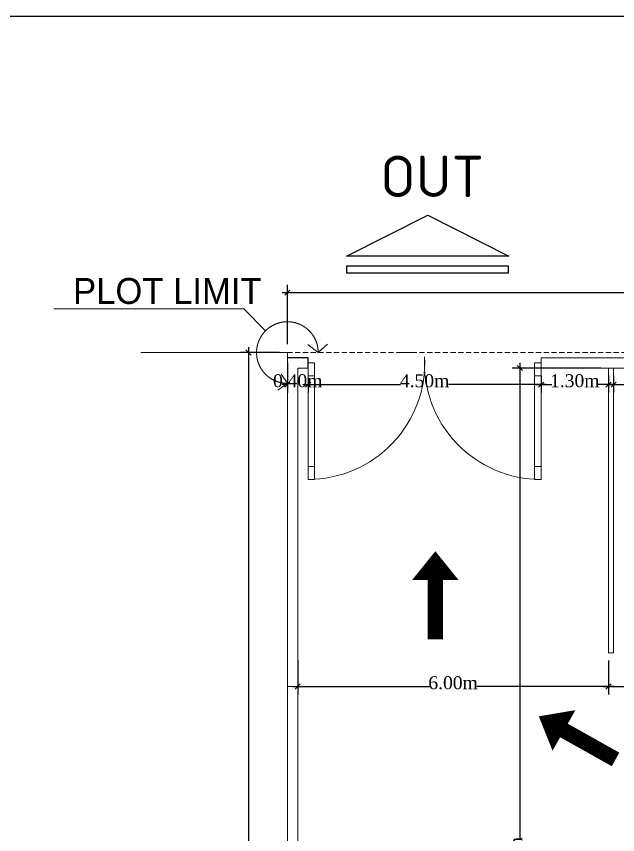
# Model space of a CAD drawing. Header units: millimetres. Extents: x -9083 to 924194, y -232449 to 321637.
# Drawn here: x 596354 to 607964, y 260947 to 276755 of the extents above; entities that cross this region are included whole.
import ezdxf

# ---------------------------------------------------------------- set-up
doc = ezdxf.new("R2010")
doc.units = ezdxf.units.MM
doc.header["$LTSCALE"] = 400
doc.header["$MEASUREMENT"] = 0
doc.header["$PDMODE"] = 3
doc.linetypes.add('( Hidden )', pattern=[0.375, 0.25, -0.125])
doc.linetypes.add('HIDDEN', pattern=[0.375, 0.25, -0.125])
doc.layers.get('0').update_dxf_attribs({"lineweight": 0, "true_color": 0xff1414})
doc.layers.get('Defpoints').update_dxf_attribs({"color": 8, "lineweight": 5})
for name, color, linetype in [('-Wall', 12, 'Continuous'), ('A-TEXT35', 6, 'Continuous'), ('REV. CLOUD', 2, 'Continuous')]:
    doc.layers.add(name, color=color, linetype=linetype)
for name, color, linetype, lineweight in [('A-DOOR', 2, 'Continuous', 9), ('AR-dim-in', 134, 'Continuous', 0), ('AR-Parapet', 2, 'Continuous', 18), ('AR-PlotLimit', 30, 'HIDDEN', 0), ('DIM-OUT', 3, 'Continuous', 5), ('HATCH', 15, 'Continuous', 0), ('P-visible0', 111, 'Continuous', 18)]:
    doc.layers.add(name, color=color, linetype=linetype, lineweight=lineweight)
doc.styles.add('ms-100', font='simplex.shx', dxfattribs={"width": 0.8})
doc.styles.add('ROMAN', font='times.ttf')
doc.styles.add('style2 f', font='isocpeur.ttf', dxfattribs={"height": 25})
doc.styles.add('XREF$0$STANDARD', font='verdana.ttf')
doc.dimstyles.new('ms-100', dxfattribs={"dimtxt": 0.4, "dimasz": 0.1, "dimexe": 0.1, "dimexo": 0.1, "dimgap": 0, "dimtad": 0, "dimdec": 0, "dimlfac": 100, "dimdsep": 46, "dimtxsty": 'ms-100', "dimblk": 'OPEN90', "dimcen": 0.15, "dimdle": 0.1, "dimse1": 1, "dimse2": 1, "dimclrd": 250, "dimclre": 250, "dimadec": 0, "dimazin": 0, "dimtfac": 1, "dimtdec": 0, "dimtix": 1, "dimtmove": 1, "dimatfit": 3, "dimldrblk": 'ARCHTICK', "dimfxl": 1, "dimtolj": 1, "dimtzin": 0, "dimlwd": -1, "dimlwe": -1, "dimarcsym": 0})
doc.dimstyles.new('SITE DIM', dxfattribs={"dimscale": 0, "dimtxt": 250, "dimasz": 100, "dimexe": 150, "dimexo": 150, "dimgap": 0, "dimtad": 0, "dimlfac": 0.001, "dimzin": 0, "dimdsep": 46, "dimtxsty": 'ROMAN', "dimblk": 'OBLIQUE', "dimcen": 150, "dimdle": 100, "dimclrd": 1, "dimclre": 1, "dimclrt": 3, "dimadec": 0, "dimazin": 0, "dimtfac": 100, "dimtix": 1, "dimtofl": 0, "dimtmove": 0, "dimatfit": 0, "dimldrblk": 'OBLIQUE', "dimfxl": 150, "dimtvp": 0.285714, "dimtolj": 1, "dimtzin": 0, "dimarcsym": 0})

# ---------------------------------------------------------------- blocks, each defined once
blk = doc.blocks.new('_Oblique')
at = {"color": 0, "linetype": 'ByBlock', "lineweight": -2}
blk.add_line((-0.5, -0.5), (0.5, 0.5), dxfattribs=at)
blk = doc.blocks.new('*D207')
at = {"layer": 'Defpoints', "color": 0, "transparency": 16777216}
for p in [(600835, 270261), (601587, 270261), (601587, 194061)]:
    blk.add_point(p, dxfattribs=at)
at = {"layer": 'DIM-OUT', "color": 1, "lineweight": -2, "transparency": 16777216}
for p, q in [((600835, 270361), (600835, 232712)), ((601437, 270261), (600685, 270261)), ((600835, 193961), (600835, 231609)), ((601437, 194061), (600685, 194061))]:
    blk.add_line(p, q, dxfattribs=at)
at = {"layer": 'DIM-OUT', "color": 1, "lineweight": -2, "transparency": 16777216, "xscale": 100, "yscale": 100, "zscale": 100}
for p, rotation in [((600835, 270261), 90), ((600835, 194061), 270)]:
    blk.add_blockref('_Oblique', p, dxfattribs=dict(at, rotation=rotation))
at = {"layer": 'DIM-OUT', "color": 3, "transparency": 16777216, "insert": (600762, 232161), "char_height": 250, "attachment_point": 5, "rotation": 90, "style": 'ROMAN'}
blk.add_mtext('\\A1;76.20m', dxfattribs=at)
blk = doc.blocks.new('*D208')
at = {"layer": 'Defpoints', "color": 0, "transparency": 16777216}
for p in [(662587, 271417), (601587, 270274), (662587, 270274)]:
    blk.add_point(p, dxfattribs=at)
at = {"layer": 'DIM-OUT', "color": 1, "lineweight": -2, "transparency": 16777216}
for p, q in [((601587, 270424), (601587, 271567)), ((662587, 270424), (662587, 271567)), ((601487, 271417), (631537, 271417)), ((662687, 271417), (632637, 271417))]:
    blk.add_line(p, q, dxfattribs=at)
at = {"layer": 'DIM-OUT', "color": 1, "lineweight": -2, "transparency": 16777216, "xscale": 100, "yscale": 100, "zscale": 100, "rotation": 180}
blk.add_blockref('_Oblique', (601587, 271417), dxfattribs=at)
at = {"layer": 'DIM-OUT', "color": 1, "lineweight": -2, "transparency": 16777216, "xscale": 100, "yscale": 100, "zscale": 100}
blk.add_blockref('_Oblique', (662587, 271417), dxfattribs=at)
at = {"layer": 'DIM-OUT', "color": 3, "transparency": 16777216, "insert": (632087, 271490), "char_height": 250, "attachment_point": 5, "style": 'ROMAN'}
blk.add_mtext('\\A1;61.00m', dxfattribs=at)
blk = doc.blocks.new('_Open90')
at = {"color": 0, "linetype": 'ByBlock', "lineweight": -2}
for p, q in [((0, 0), (-1, 0)), ((-0.5, 0.5), (0, 0)), ((0, 0), (-0.5, -0.5))]:
    blk.add_line(p, q, dxfattribs=at)
blk = doc.blocks.new('*D229')
at = {"layer": 'AR-dim-in', "color": 250, "transparency": 16777216}
for p, q in [((601587, 263807), (601686, 263807)), ((601787, 263807), (601688, 263807))]:
    blk.add_line(p, q, dxfattribs=at)
at = {"layer": 'Defpoints', "color": 0, "linetype": 'Continuous', "transparency": 16777216}
for p in [(601587, 263807), (601587, 263707), (601787, 263807)]:
    blk.add_point(p, dxfattribs=at)
at = {"layer": 'AR-dim-in', "color": 250, "linetype": 'Continuous', "transparency": 16777216, "xscale": 0.1, "yscale": 0.1, "zscale": 0.1, "rotation": 180}
blk.add_blockref('_Open90', (601587, 263807), dxfattribs=at)
at = {"layer": 'AR-dim-in', "color": 250, "linetype": 'Continuous', "transparency": 16777216, "xscale": 0.1, "yscale": 0.1, "zscale": 0.1}
blk.add_blockref('_Open90', (601787, 263807), dxfattribs=at)
at = {"layer": 'AR-dim-in', "color": 0, "linetype": 'Continuous', "transparency": 16777216, "insert": (601687, 263807), "char_height": 0.4, "attachment_point": 5, "style": 'ms-100'}
blk.add_mtext('\\A1;20000', dxfattribs=at)
blk = doc.blocks.new('_ArchTick')
at = {"color": 0, "linetype": 'ByBlock', "const_width": 0.15}
blk.add_lwpolyline([(-0.5, -0.5), (0.5, 0.5)], dxfattribs=at)
blk = doc.blocks.new('*D214')
at = {"layer": 'Defpoints', "color": 0, "transparency": 16777216}
for p in [(606076, 269961), (607787, 269961), (607787, 250698)]:
    blk.add_point(p, dxfattribs=at)
at = {"layer": 'DIM-OUT', "color": 1, "lineweight": -2, "transparency": 16777216}
for p, q in [((606076, 270061), (606076, 260866)), ((607637, 269961), (605926, 269961)), ((606076, 250598), (606076, 259793)), ((607637, 250698), (605926, 250698))]:
    blk.add_line(p, q, dxfattribs=at)
at = {"layer": 'DIM-OUT', "color": 1, "lineweight": -2, "transparency": 16777216, "xscale": 100, "yscale": 100, "zscale": 100}
for p, rotation in [((606076, 269961), 90), ((606076, 250698), 270)]:
    blk.add_blockref('_Oblique', p, dxfattribs=dict(at, rotation=rotation))
at = {"layer": 'DIM-OUT', "color": 3, "transparency": 16777216, "insert": (606003, 260329), "char_height": 250, "attachment_point": 5, "rotation": 90, "style": 'ROMAN'}
blk.add_mtext('\\A1;19.26m', dxfattribs=at)
blk = doc.blocks.new('*D262')
at = {"layer": 'Defpoints', "color": 0, "transparency": 16777216}
for p in [(606487, 269961), (607787, 269961), (606487, 269640)]:
    blk.add_point(p, dxfattribs=at)
at = {"layer": 'DIM-OUT', "color": 1, "lineweight": -2, "transparency": 16777216}
for p, q in [((606487, 269811), (606487, 269490)), ((607787, 269811), (607787, 269490)), ((606387, 269640), (606693, 269640)), ((607887, 269640), (607581, 269640))]:
    blk.add_line(p, q, dxfattribs=at)
at = {"layer": 'DIM-OUT', "color": 1, "lineweight": -2, "transparency": 16777216, "xscale": 100, "yscale": 100, "zscale": 100, "rotation": 180}
blk.add_blockref('_Oblique', (606487, 269640), dxfattribs=at)
at = {"layer": 'DIM-OUT', "color": 1, "lineweight": -2, "transparency": 16777216, "xscale": 100, "yscale": 100, "zscale": 100}
blk.add_blockref('_Oblique', (607787, 269640), dxfattribs=at)
at = {"layer": 'DIM-OUT', "color": 3, "transparency": 16777216, "insert": (607137, 269713), "char_height": 250, "attachment_point": 5, "style": 'ROMAN'}
blk.add_mtext('\\A1;1.30m', dxfattribs=at)
blk = doc.blocks.new('*D264')
at = {"layer": 'Defpoints', "color": 0, "linetype": 'ByBlock', "transparency": 16777216}
for p in [(607787, 264461), (657687, 264461), (607787, 263807)]:
    blk.add_point(p, dxfattribs=at)
at = {"layer": 'P-visible0', "color": 1, "linetype": 'ByBlock', "lineweight": -2, "transparency": 16777216}
for p, q in [((607787, 264311), (607787, 263657)), ((657687, 264311), (657687, 263657)), ((607687, 263807), (632182, 263807)), ((657787, 263807), (633292, 263807))]:
    blk.add_line(p, q, dxfattribs=at)
at = {"layer": 'P-visible0', "color": 1, "linetype": 'ByBlock', "lineweight": -2, "transparency": 16777216, "xscale": 100, "yscale": 100, "zscale": 100, "rotation": 180}
blk.add_blockref('_Oblique', (607787, 263807), dxfattribs=at)
at = {"layer": 'P-visible0', "color": 1, "linetype": 'ByBlock', "lineweight": -2, "transparency": 16777216, "xscale": 100, "yscale": 100, "zscale": 100}
blk.add_blockref('_Oblique', (657687, 263807), dxfattribs=at)
at = {"layer": 'P-visible0', "color": 3, "linetype": 'ByBlock', "transparency": 16777216, "insert": (632737, 263879), "char_height": 250, "attachment_point": 5, "style": 'ROMAN'}
blk.add_mtext('\\A1;49.90m', dxfattribs=at)
blk = doc.blocks.new('plot limits')
at = {"lineweight": 15}
for p, q in [((-20401.66, -13362.229), (-20401.24, -13361.809)), ((-20401.24, -13361.809), (-20397.575, -13361.809)), ((-20402.675, -13362.65), (-20402.859, -13362.489)), ((-20402.675, -13362.65), (-20402.474, -13362.493)), ((-20402.081, -13363.244), (-20401.962, -13363.068)), ((-20402.081, -13363.244), (-20401.894, -13363.379))]:
    blk.add_line(p, q, dxfattribs=at)
blk.add_arc((-20402.081, -13362.65), 0.595, 270, 180, dxfattribs=at)
blk = doc.blocks.new('Double-Glass 1 - 1830 x 2134mm-227683-G_F')
at = {"layer": 'A-DOOR', "lineweight": 18}
for p, q in [((-915.5, 917.1), (-915.5, 1019.1)), ((-915.5, 1019.1), (-864, 1019.1)), ((-864, 917.1), (-864, 1019.1)), ((864, 916.6), (864, 1018.6)), ((914.9, 1018.6), (864, 1018.6)), ((914.9, 916.6), (914.9, 1018.6)), ((-915.5, 917.1), (-864, 917.1)), ((864, 916.6), (914.9, 916.6)), ((-915.5, 204.4), (-864, 204.4)), ((-915.5, 102.8), (-915.5, 204.4)), ((-864, 102.8), (-864, 204.4)), ((914.9, 204.4), (864, 204.4)), ((864, 102.4), (864, 204.4)), ((914.9, 102.4), (914.9, 204.4)), ((-915.5, 102.8), (-864, 102.8)), ((914.9, 102.4), (864, 102.4))]:
    blk.add_line(p, q, dxfattribs=at)
at = {"layer": 'A-DOOR'}
for p, q in [((-915.5, 204.4), (-915.5, 917.1)), ((-864, 204.4), (-864, 917.1)), ((864, 204.4), (864, 916.6)), ((914.9, 204.4), (914.9, 916.6))]:
    blk.add_line(p, q, dxfattribs=at)
for centre, radius, start, end in [((-915, 102.7), 916.2, 357.01098, 90.03335), ((914.8, 102.4), 916.1, 89.99407, 182.96901)]:
    blk.add_arc(centre, radius, start, end, dxfattribs=at)
blk = doc.blocks.new('*D265')
at = {"layer": 'Defpoints', "color": 0, "transparency": 16777216}
for p in [(606487, 269961), (601987, 269811), (601987, 269640)]:
    blk.add_point(p, dxfattribs=at)
at = {"layer": 'DIM-OUT', "color": 1, "lineweight": -2, "transparency": 16777216}
for p, q in [((606487, 269811), (606487, 269490)), ((601887, 269640), (603774, 269640)), ((601987, 269661), (601987, 269490)), ((606587, 269640), (604700, 269640))]:
    blk.add_line(p, q, dxfattribs=at)
at = {"layer": 'DIM-OUT', "color": 1, "lineweight": -2, "transparency": 16777216, "xscale": 100, "yscale": 100, "zscale": 100, "rotation": 180}
blk.add_blockref('_Oblique', (601987, 269640), dxfattribs=at)
at = {"layer": 'DIM-OUT', "color": 1, "lineweight": -2, "transparency": 16777216, "xscale": 100, "yscale": 100, "zscale": 100}
blk.add_blockref('_Oblique', (606487, 269640), dxfattribs=at)
at = {"layer": 'DIM-OUT', "color": 3, "transparency": 16777216, "insert": (604237, 269713), "char_height": 250, "attachment_point": 5, "style": 'ROMAN'}
blk.add_mtext('\\A1;4.50m', dxfattribs=at)
blk = doc.blocks.new('*D266')
at = {"layer": 'Defpoints', "color": 0, "transparency": 16777216}
for p in [(601587, 270211), (601987, 269811), (601587, 269640)]:
    blk.add_point(p, dxfattribs=at)
at = {"layer": 'DIM-OUT', "color": 1, "lineweight": -2, "transparency": 16777216}
for p, q in [((601587, 270061), (601587, 269490)), ((601587, 269640), (601487, 269640)), ((601987, 269661), (601987, 269490)), ((601987, 269640), (602087, 269640))]:
    blk.add_line(p, q, dxfattribs=at)
at = {"layer": 'DIM-OUT', "color": 1, "lineweight": -2, "transparency": 16777216, "xscale": 100, "yscale": 100, "zscale": 100}
blk.add_blockref('_Oblique', (601587, 269640), dxfattribs=at)
at = {"layer": 'DIM-OUT', "color": 1, "lineweight": -2, "transparency": 16777216, "xscale": 100, "yscale": 100, "zscale": 100, "rotation": 180}
blk.add_blockref('_Oblique', (601987, 269640), dxfattribs=at)
at = {"layer": 'DIM-OUT', "color": 3, "transparency": 16777216, "insert": (601787, 269713), "char_height": 250, "attachment_point": 5, "style": 'ROMAN'}
blk.add_mtext('\\A1;0.40m', dxfattribs=at)
blk = doc.blocks.new('*D267')
at = {"layer": 'Defpoints', "color": 0, "transparency": 16777216}
for p in [(601787, 264461), (601787, 263807), (607787, 263807)]:
    blk.add_point(p, dxfattribs=at)
at = {"layer": 'DIM-OUT', "color": 1, "lineweight": -2, "transparency": 16777216}
for p, q in [((601787, 264311), (601787, 263657)), ((601687, 263807), (604329, 263807)), ((607887, 263807), (605245, 263807))]:
    blk.add_line(p, q, dxfattribs=at)
at = {"layer": 'DIM-OUT', "color": 1, "lineweight": -2, "transparency": 16777216, "xscale": 100, "yscale": 100, "zscale": 100, "rotation": 180}
blk.add_blockref('_Oblique', (601787, 263807), dxfattribs=at)
at = {"layer": 'DIM-OUT', "color": 1, "lineweight": -2, "transparency": 16777216, "xscale": 100, "yscale": 100, "zscale": 100}
blk.add_blockref('_Oblique', (607787, 263807), dxfattribs=at)
at = {"layer": 'DIM-OUT', "color": 3, "transparency": 16777216, "insert": (604787, 263879), "char_height": 250, "attachment_point": 5, "style": 'ROMAN'}
blk.add_mtext('\\A1;6.00m', dxfattribs=at)
blk = doc.blocks.new('H')
at = {"layer": 'HATCH', "linetype": 'Continuous'}
blk.add_lwpolyline([(117450.751, -14760.581, 0, 0.9, 0), (117450.751, -14761.138, 0.9, 0.9, 0)], format="xyseb", dxfattribs=at)
at = {"layer": 'HATCH', "linetype": 'Continuous', "const_width": 0.3}
blk.add_lwpolyline([(117450.751, -14761.138), (117450.751, -14762.28)], dxfattribs=at)
blk = doc.blocks.new('*D297')
at = {"layer": 'Defpoints', "color": 0, "transparency": 16777216}
for p in [(607887, 269961), (610587, 269961), (607887, 269640)]:
    blk.add_point(p, dxfattribs=at)
at = {"layer": 'DIM-OUT', "color": 1, "lineweight": -2, "transparency": 16777216}
for p, q in [((607887, 269811), (607887, 269490)), ((610587, 269811), (610587, 269490)), ((607787, 269640), (608775, 269640)), ((610687, 269640), (609699, 269640))]:
    blk.add_line(p, q, dxfattribs=at)
at = {"layer": 'DIM-OUT', "color": 1, "lineweight": -2, "transparency": 16777216, "xscale": 100, "yscale": 100, "zscale": 100, "rotation": 180}
blk.add_blockref('_Oblique', (607887, 269640), dxfattribs=at)
at = {"layer": 'DIM-OUT', "color": 1, "lineweight": -2, "transparency": 16777216, "xscale": 100, "yscale": 100, "zscale": 100}
blk.add_blockref('_Oblique', (610587, 269640), dxfattribs=at)
at = {"layer": 'DIM-OUT', "color": 3, "transparency": 16777216, "insert": (609237, 269713), "char_height": 250, "attachment_point": 5, "style": 'ROMAN'}
blk.add_mtext('\\A1;2.70m', dxfattribs=at)

msp = doc.modelspace()

# ---------------------------------------------------------------- linework, layer by layer
at = {"layer": '-Wall', "ltscale": 0.02}
msp.add_lwpolyline([(675218.28376, 276754.70342), (564302.39933, 276754.70342), (564302.39933, 184157.19153), (675218.28376, 184157.19153)], close=True, dxfattribs=at)
at = {"layer": 'A-DOOR'}
msp.add_lwpolyline([(657686.8647, 270160.53649), (606486.8647, 270160.53649), (606486.8647, 269960.53649), (657686.8647, 269960.53649)], close=True, dxfattribs=at)
at = {"layer": 'AR-dim-in', "linetype": 'Continuous'}
msp.add_line((601586.8647, 270160.4877), (601586.86308, 270260.51725), dxfattribs=at)
at = {"layer": 'AR-Parapet', "linetype": 'Continuous'}
msp.add_line((601586.8647, 270260.51725), (598756.29575, 270260.51725), dxfattribs=at)
at = {"layer": 'AR-Parapet', "linetype": '( Hidden )'}
msp.add_line((601586.8647, 270260.51725), (665592.13106, 270260.54681), dxfattribs=at)
at = {"layer": 'AR-Parapet', "linetype": 'Continuous'}
for points in [[(601586.8647, 270160.4877), (601586.8647, 194060.51725), (601786.86479, 194060.51735)], [(604086.8647, 270260.51725), (603786.8647, 270260.51725)], [(601986.8647, 269960.51725), (601786.8647, 269960.51725), (601786.8647, 194260.51725), (603786.8647, 194260.51725)]]:
    msp.add_lwpolyline(points, dxfattribs=at)
at = {"layer": 'P-visible0', "linetype": 'ByBlock'}
for p, q in [((607786.8647, 264460.79302), (607786.8647, 269960.79302)), ((607886.8647, 264460.79302), (607886.8647, 269960.79302)), ((607886.8647, 264460.79302), (607786.8647, 264460.79302))]:
    msp.add_line(p, q, dxfattribs=at)
at = {"layer": 'REV. CLOUD', "linetype": 'Continuous'}
for p, q in [((601986.8647, 270160.4877), (601586.8647, 270160.4877)), ((601986.8647, 269960.18237), (601986.8647, 270160.4877))]:
    msp.add_line(p, q, dxfattribs=at)
for points in [[(605860.62885, 272123.51916), (602731.6468, 272123.51916), (604296.13783, 272917.04901), (604296.13783, 272917.04901)], [(605860.02102, 271929.40831), (602731.40226, 271929.40831), (602731.40226, 271798.73332), (605860.02102, 271798.73332)]]:
    msp.add_lwpolyline(points, close=True, dxfattribs=at)

# ---------------------------------------------------------------- block references
at = {"linetype": 'Continuous', "xscale": 1000.000000014552, "yscale": 1000.000000014552, "zscale": 1000.000000014552}
msp.add_blockref('H', (-116846306.49058, 15027002.45343), dxfattribs=at)
at = {"linetype": 'Continuous', "xscale": 1000.000000014552, "yscale": 1000.000000014552, "zscale": 1000.000000014552, "rotation": 60.6595426900519}
msp.add_blockref('H', (-69811348.78467, -94888690.14025), dxfattribs=at)
at = {"layer": 'A-DOOR', "xscale": 2.458463724356186, "yscale": 2.458463724356186, "zscale": 2.458463724356186, "rotation": 180}
msp.add_blockref('Double-Glass 1 - 1830 x 2134mm-227683-G_F', (604236.05936, 270313.20123), dxfattribs=at)
at = {"layer": 'AR-PlotLimit', "lineweight": 15, "xscale": -1000, "yscale": 1000, "zscale": 1000}
msp.add_blockref('plot limits', (-19800494.00766, 13632910.42566), dxfattribs=at)

# ---------------------------------------------------------------- texts
at = {"layer": 'A-TEXT35', "linetype": 'Continuous', "ltscale": 15, "style": 'style2 f'}
msp.add_text('OUT', height=800, dxfattribs=at).set_placement((603377.75494, 273263.34087))
at = {"layer": 'AR-PlotLimit', "lineweight": 15, "insert": (599269.33297, 271446.17038), "char_height": 500, "width": 4789.0153379, "attachment_point": 5, "style": 'XREF$0$STANDARD'}
msp.add_mtext('{\\fStylus BT|b0|i0|c0|p34;PLOT LIMIT}', dxfattribs=at)

# ---------------------------------------------------------------- dimensions: what is measured, and where the dimension line sits
at = {"layer": 'AR-dim-in', "linetype": 'Continuous'}
dim = msp.add_linear_dim(base=(601586.8647, 263806.53749), p1=(601786.8647, 263806.53749), p2=(601586.8647, 263706.53749), dimstyle='ms-100', override={"dimfxl": 0.08, "dimfxlon": 1, "dimarcsym": 1}, dxfattribs=at)
dim.commit()
dim.dimension.update_dxf_attribs({"geometry": '*D229', "text_midpoint": (601686.8647, 263806.53749)})
at = {"layer": 'DIM-OUT'}
for base, p1, p2, picture, middle in [((662586.8647, 271417.09361), (601586.8647, 270274.14697), (662586.8647, 270274.14697), '*D208', (632086.8647, 271489.96414)), ((601586.86389, 269640.1932), (601986.8647, 269810.73734), (601586.86389, 270210.50248), '*D266', (601786.86429, 269713.06373)), ((601986.8647, 269640.1932), (606486.8647, 269960.53649), (601986.8647, 269810.73734), '*D265', (604236.8647, 269713.06373)), ((606486.8647, 269640.1932), (607786.8647, 269960.53649), (606486.8647, 269960.53649), '*D262', (607136.8647, 269713.06373)), ((607886.8647, 269640.2932), (610586.8647, 269960.79302), (607886.8647, 269960.79302), '*D297', (609236.8647, 269713.16373)), ((601786.8647, 263806.58749), (607786.9147, 263806.58749), (601786.8647, 264460.79302), '*D267', (604786.8897, 263879.45802))]:
    dim = msp.add_linear_dim(base=base, p1=p1, p2=p2, dimstyle='SITE DIM', override={"dimscale": 1, "dimpost": 'm'}, dxfattribs=at)
    dim.commit()
    dim.dimension.update_dxf_attribs({"geometry": picture, "text_midpoint": middle})
for base, p1, p2, picture, middle in [((600835.26951, 270260.51725), (601586.8647, 194060.51725), (601586.8647, 270260.51725), '*D207', (600762.39898, 232160.51725)), ((606075.88335, 269960.79302), (607786.8647, 250697.51725), (607786.8647, 269960.79302), '*D214', (606003.01282, 260329.15514))]:
    dim = msp.add_linear_dim(base=base, p1=p1, p2=p2, angle=90, dimstyle='SITE DIM', override={"dimscale": 1, "dimpost": 'm'}, dxfattribs=at)
    dim.commit()
    dim.dimension.update_dxf_attribs({"geometry": picture, "text_midpoint": middle})
at = {"layer": 'P-visible0', "linetype": 'ByBlock'}
dim = msp.add_linear_dim(base=(607786.8647, 263806.53749), p1=(657686.8647, 264460.79302), p2=(607786.8647, 264460.79302), dimstyle='SITE DIM', override={"dimscale": 1, "dimpost": 'm'}, dxfattribs=at)
dim.commit()
dim.dimension.update_dxf_attribs({"geometry": '*D264', "text_midpoint": (632736.8647, 263879.40802)})

doc.saveas('drawing.dxf')
